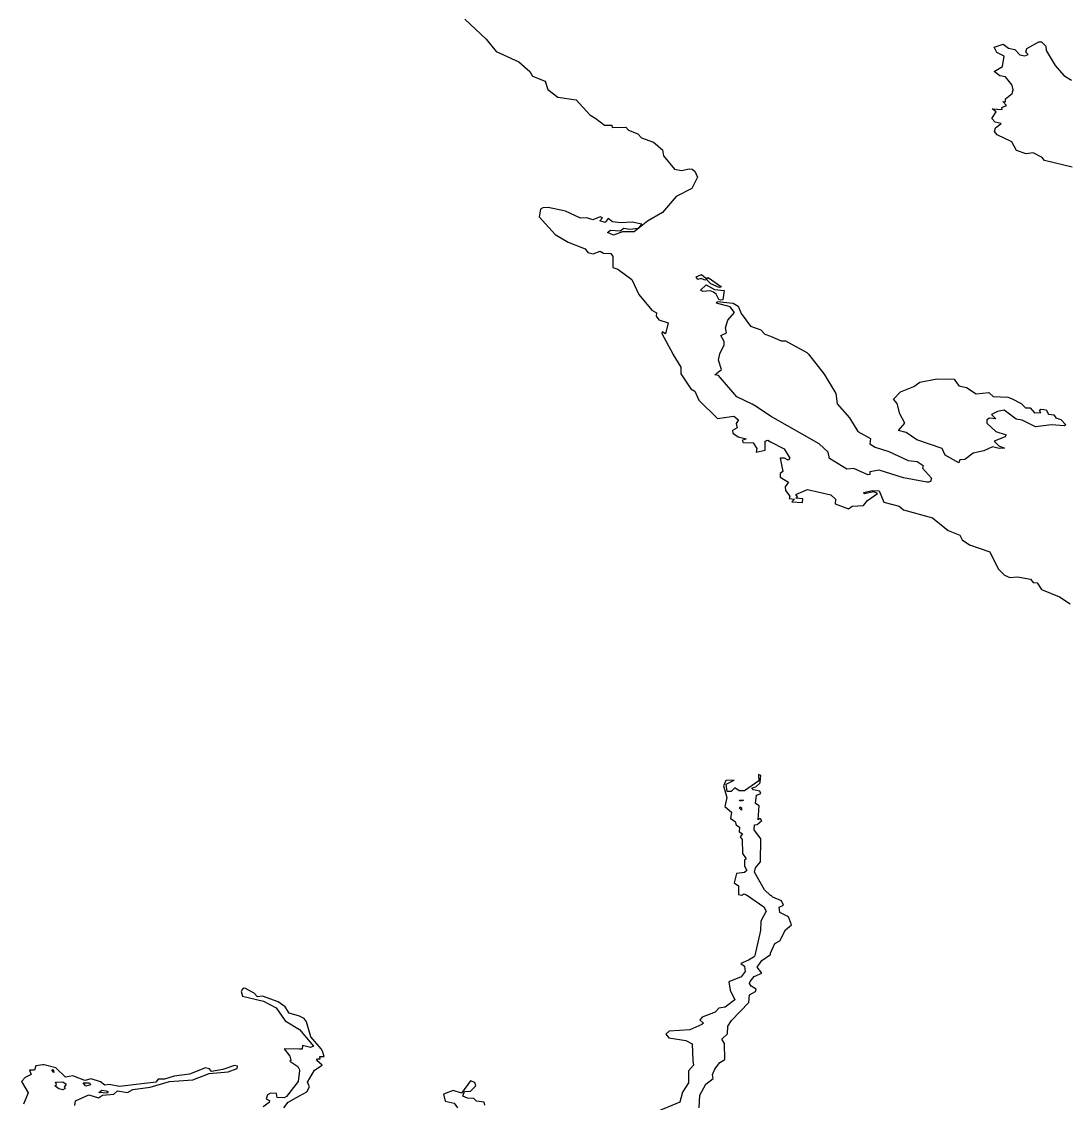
# Model space of a CAD drawing. Header units: inches. Extents: x -128.78 to -121.96, y 47.51 to 52.08.
# Drawn here: x -125.364 to -124.582, y 49.011 to 49.818 of the extents above; entities that cross this region are included whole.
import ezdxf

# ---------------------------------------------------------------- set-up
doc = ezdxf.new("R2010")
doc.units = ezdxf.units.IN
doc.header["$MEASUREMENT"] = 0
doc.layers.add('country_Clip', color=7, linetype='Continuous')

msp = doc.modelspace()

# ---------------------------------------------------------------- linework, layer by layer
at = {"layer": 'country_Clip'}
for points in [[(-125.03277, 49.82014), (-125.01674, 49.80514), (-125.00933, 49.79588), (-124.99241, 49.78818), (-124.98423, 49.78113), (-124.98219, 49.77751), (-124.97274, 49.77376), (-124.97079, 49.76753), (-124.96333, 49.76183), (-124.94966, 49.75997), (-124.93938, 49.7488), (-124.93507, 49.74609), (-124.92846, 49.74103), (-124.92295, 49.74107), (-124.92283, 49.73937), (-124.91265, 49.7394), (-124.91051, 49.73734), (-124.90352, 49.73463), (-124.90077, 49.7316), (-124.89194, 49.72823), (-124.88508, 49.72247), (-124.8845, 49.718), (-124.87621, 49.70813), (-124.87094, 49.7071), (-124.86534, 49.70835), (-124.86301, 49.70813), (-124.8611, 49.70674), (-124.859, 49.70216), (-124.86324, 49.6936), (-124.87498, 49.6877), (-124.88517, 49.6758), (-124.89628, 49.66942), (-124.90631, 49.66135), (-124.91506, 49.66127), (-124.92173, 49.65884), (-124.92629, 49.66087), (-124.9241, 49.66267), (-124.9167, 49.66215), (-124.91398, 49.66411), (-124.90957, 49.66329), (-124.90337, 49.66409), (-124.90068, 49.66709), (-124.90783, 49.66865), (-124.91666, 49.66805), (-124.92257, 49.66895), (-124.9258, 49.67124), (-124.92796, 49.66847), (-124.93194, 49.66967), (-124.92999, 49.67174), (-124.93177, 49.67268), (-124.93708, 49.67041), (-124.94157, 49.67195), (-124.94646, 49.67165), (-124.95768, 49.6767), (-124.97065, 49.67948), (-124.97461, 49.67939), (-124.97633, 49.67831), (-124.97737, 49.67256), (-124.96525, 49.65929), (-124.95558, 49.65358), (-124.94301, 49.64871), (-124.94083, 49.64598), (-124.93686, 49.64504), (-124.93182, 49.64698), (-124.9293, 49.64541), (-124.92388, 49.64518), (-124.92221, 49.64297), (-124.9222, 49.63476), (-124.91842, 49.63361), (-124.90802, 49.62585), (-124.90274, 49.61455), (-124.89326, 49.60285), (-124.88971, 49.60086), (-124.88991, 49.59839), (-124.88783, 49.59573), (-124.88096, 49.59342), (-124.88299, 49.58519), (-124.88548, 49.5868), (-124.8858, 49.58551), (-124.87757, 49.57031), (-124.87737, 49.57008), (-124.87162, 49.56039), (-124.87152, 49.55539), (-124.86398, 49.5442), (-124.86101, 49.54239), (-124.85798, 49.53577), (-124.84412, 49.52196), (-124.83195, 49.52368), (-124.82852, 49.52116), (-124.83017, 49.51824), (-124.82957, 49.51499), (-124.83291, 49.51312), (-124.83271, 49.51104), (-124.82879, 49.50831), (-124.82275, 49.50685), (-124.82583, 49.50574), (-124.82501, 49.50411), (-124.81743, 49.50391), (-124.81478, 49.49957), (-124.81517, 49.49692), (-124.80847, 49.49846), (-124.80855, 49.50516), (-124.80648, 49.50595), (-124.80469, 49.50475), (-124.79444, 49.49953), (-124.79018, 49.49253), (-124.79149, 49.49092), (-124.79424, 49.49254), (-124.79729, 49.49252), (-124.7955, 49.48251), (-124.79736, 49.48092), (-124.7974, 49.47832), (-124.79119, 49.47458), (-124.79362, 49.47109), (-124.79349, 49.46837), (-124.79023, 49.46416), (-124.79071, 49.46238), (-124.78669, 49.46197), (-124.78864, 49.45989), (-124.78064, 49.45932), (-124.7804, 49.46208), (-124.78572, 49.46248), (-124.78436, 49.46371), (-124.78556, 49.46545), (-124.77688, 49.46914), (-124.75953, 49.46499), (-124.75602, 49.46174), (-124.75641, 49.45847), (-124.74632, 49.45464), (-124.74352, 49.45674), (-124.73509, 49.45717), (-124.73219, 49.46097), (-124.72485, 49.46608), (-124.72735, 49.46734), (-124.73471, 49.46578), (-124.7349, 49.46688), (-124.72883, 49.46839), (-124.72347, 49.46817), (-124.71996, 49.45959), (-124.70846, 49.45675), (-124.70539, 49.45388), (-124.68373, 49.44787), (-124.67192, 49.43835), (-124.66325, 49.43492), (-124.66157, 49.43148), (-124.65613, 49.42773), (-124.64079, 49.42243), (-124.63469, 49.40978), (-124.6299, 49.40517), (-124.62603, 49.40345), (-124.62018, 49.40388), (-124.61062, 49.40222), (-124.60856, 49.39959), (-124.60548, 49.39935), (-124.6022, 49.39453), (-124.58884, 49.38892), (-124.58089, 49.38361)], [(-124.57942, 49.7097), (-124.60016, 49.71454), (-124.60175, 49.71696), (-124.60851, 49.72039), (-124.61372, 49.71957), (-124.62108, 49.72211), (-124.62443, 49.72862), (-124.6353, 49.73383), (-124.63749, 49.73636), (-124.63665, 49.73897), (-124.63242, 49.74219), (-124.63687, 49.74319), (-124.63927, 49.74609), (-124.63619, 49.75083), (-124.63907, 49.75314), (-124.63158, 49.75274), (-124.63182, 49.75421), (-124.62852, 49.75556), (-124.63126, 49.75857), (-124.62925, 49.75845), (-124.62911, 49.76061), (-124.62434, 49.76474), (-124.62342, 49.7673), (-124.62419, 49.7709), (-124.62907, 49.77716), (-124.63335, 49.77779), (-124.63777, 49.78112), (-124.63136, 49.78468), (-124.63019, 49.79256), (-124.63577, 49.79519), (-124.63766, 49.79911), (-124.63085, 49.80137), (-124.62685, 49.79856), (-124.62215, 49.7975), (-124.61844, 49.7935), (-124.61479, 49.79283), (-124.61231, 49.79364), (-124.61403, 49.7956), (-124.61331, 49.79832), (-124.60423, 49.80328), (-124.60236, 49.80319), (-124.59901, 49.79993), (-124.59882, 49.79678)], [(-124.59882, 49.79678), (-124.59212, 49.78561), (-124.58557, 49.77796), (-124.57996, 49.77456)], [(-124.85239, 49.62591), (-124.85357, 49.62542), (-124.85646, 49.62664), (-124.85891, 49.62583), (-124.86001, 49.6279), (-124.85611, 49.62946), (-124.85315, 49.62706), (-124.85239, 49.62591)], [(-124.83912, 49.61758), (-124.84007, 49.61064), (-124.84192, 49.61044), (-124.84326, 49.61091), (-124.84505, 49.61485), (-124.84715, 49.61632), (-124.84961, 49.61741), (-124.85516, 49.61696), (-124.85685, 49.61776), (-124.85268, 49.62174), (-124.84854, 49.61962), (-124.84642, 49.61845), (-124.83912, 49.61758)], [(-124.85239, 49.62591), (-124.85116, 49.62735), (-124.84182, 49.62087), (-124.8414, 49.62004), (-124.84285, 49.61991), (-124.84912, 49.62254), (-124.85239, 49.62591)], [(-124.75491, 49.53307), (-124.74574, 49.52246), (-124.73935, 49.51234), (-124.72995, 49.50713), (-124.73038, 49.50314), (-124.72635, 49.50058), (-124.71619, 49.49743), (-124.70186, 49.49077), (-124.69523, 49.48999), (-124.69052, 49.48708), (-124.69111, 49.48489), (-124.68432, 49.47763), (-124.68518, 49.47501), (-124.68674, 49.47447), (-124.68799, 49.47458), (-124.70536, 49.47781), (-124.72343, 49.48349), (-124.73047, 49.48223), (-124.73052, 49.48021), (-124.73193, 49.48002), (-124.74245, 49.48465), (-124.74765, 49.48412), (-124.76061, 49.49209), (-124.7616, 49.49701), (-124.76825, 49.50314), (-124.80469, 49.52372), (-124.80469, 49.52371), (-124.81519, 49.53094), (-124.81818, 49.53265), (-124.82976, 49.53813), (-124.84343, 49.55405), (-124.84615, 49.55469), (-124.84123, 49.55871), (-124.84352, 49.56569), (-124.84242, 49.57031), (-124.8392, 49.57696), (-124.83921, 49.5796), (-124.84165, 49.58401), (-124.83748, 49.58604), (-124.83821, 49.58969), (-124.83647, 49.59537), (-124.83149, 49.60128), (-124.83459, 49.60547), (-124.84482, 49.60818), (-124.84451, 49.60946), (-124.83248, 49.60823), (-124.82866, 49.60602), (-124.82659, 49.60031), (-124.81947, 49.59097), (-124.81187, 49.58815), (-124.80892, 49.58501), (-124.80469, 49.58342), (-124.79659, 49.58011), (-124.79333, 49.58009), (-124.77747, 49.57141), (-124.77639, 49.57031), (-124.77626, 49.57014), (-124.76458, 49.5552), (-124.75592, 49.54084), (-124.75491, 49.53307)], [(-124.65832, 49.54519), (-124.65108, 49.54051), (-124.64163, 49.54155), (-124.63852, 49.53858), (-124.62736, 49.53787), (-124.62466, 49.53696), (-124.61759, 49.53316), (-124.61433, 49.53003), (-124.6107, 49.52998), (-124.60766, 49.52628), (-124.60271, 49.52664), (-124.60381, 49.52751), (-124.60283, 49.52898), (-124.59896, 49.52855), (-124.59715, 49.52538), (-124.59303, 49.52492), (-124.59153, 49.52247), (-124.58781, 49.52119), (-124.58412, 49.51736), (-124.58529, 49.51658), (-124.59484, 49.51721), (-124.60682, 49.51579), (-124.61673, 49.52081), (-124.62132, 49.52152), (-124.63013, 49.52823), (-124.63508, 49.52739), (-124.63957, 49.52504), (-124.6365, 49.52176), (-124.64111, 49.52238), (-124.64305, 49.52107), (-124.64307, 49.51855), (-124.63634, 49.51232), (-124.62864, 49.50977), (-124.62938, 49.50826), (-124.63768, 49.5051), (-124.63426, 49.5017), (-124.62996, 49.49985), (-124.63388, 49.49955), (-124.63897, 49.50094), (-124.6454, 49.49783), (-124.65337, 49.49607), (-124.6595, 49.49146), (-124.66332, 49.49114), (-124.6641, 49.48909), (-124.67432, 49.49462), (-124.67636, 49.4997), (-124.69526, 49.50618), (-124.70338, 49.5117), (-124.70916, 49.51307), (-124.70443, 49.51869), (-124.70813, 49.52551), (-124.70999, 49.53334), (-124.7127, 49.53639), (-124.70762, 49.54208), (-124.69758, 49.54594), (-124.69315, 49.5492), (-124.68051, 49.55165), (-124.66754, 49.55131), (-124.66392, 49.54642), (-124.65832, 49.54519)], [(-124.85774, 49.00767), (-124.85721, 49.01709), (-124.85289, 49.02535), (-124.84738, 49.02942), (-124.84784, 49.03243), (-124.84602, 49.03642), (-124.84492, 49.03817), (-124.84236, 49.0414), (-124.83989, 49.04297), (-124.83855, 49.04358), (-124.83885, 49.05547), (-124.84079, 49.05883), (-124.8367, 49.06289), (-124.83648, 49.06854), (-124.8336, 49.07269), (-124.82065, 49.08613), (-124.82036, 49.09198), (-124.81567, 49.09429), (-124.8152, 49.09602), (-124.81898, 49.09835), (-124.82026, 49.10034), (-124.81983, 49.10174), (-124.81682, 49.10549), (-124.81115, 49.10796), (-124.81455, 49.11256), (-124.81117, 49.1175), (-124.80469, 49.12193), (-124.80469, 49.12305), (-124.80129, 49.13031), (-124.79762, 49.13214), (-124.79339, 49.14041), (-124.789, 49.14417), (-124.79106, 49.15003), (-124.79773, 49.15331), (-124.79821, 49.15743), (-124.79496, 49.15873), (-124.79648, 49.16194), (-124.80278, 49.16474), (-124.80407, 49.16607), (-124.80469, 49.16602), (-124.80915, 49.17033), (-124.81649, 49.18345), (-124.81586, 49.18678), (-124.81197, 49.19127), (-124.8119, 49.20822), (-124.81673, 49.21499), (-124.8166, 49.21875), (-124.81466, 49.21892), (-124.81098, 49.22201), (-124.8123, 49.22356), (-124.81387, 49.22253), (-124.81308, 49.233), (-124.81571, 49.23471), (-124.81493, 49.24089), (-124.81177, 49.24227), (-124.81256, 49.24398), (-124.81733, 49.24492), (-124.81851, 49.24633), (-124.81564, 49.24704), (-124.81265, 49.24999), (-124.81229, 49.2507), (-124.8119, 49.25573), (-124.81345, 49.25642), (-124.81333, 49.25151), (-124.82409, 49.24417), (-124.82797, 49.24414), (-124.83114, 49.24632), (-124.83397, 49.24363), (-124.83691, 49.24363), (-124.83778, 49.24907), (-124.83173, 49.25218), (-124.83789, 49.25194), (-124.83962, 49.24784), (-124.8372, 49.2392), (-124.8386, 49.23252), (-124.83379, 49.22835), (-124.83444, 49.22342), (-124.83088, 49.22119), (-124.83023, 49.21875), (-124.82776, 49.21695), (-124.82806, 49.21353), (-124.82558, 49.21197), (-124.82719, 49.20981), (-124.82566, 49.20779), (-124.8255, 49.19745), (-124.82269, 49.19336), (-124.82404, 49.19231), (-124.82407, 49.18792), (-124.82236, 49.18462), (-124.82409, 49.18331), (-124.83007, 49.18257), (-124.8317, 49.17557), (-124.8285, 49.17317), (-124.8284, 49.16683), (-124.82597, 49.16632), (-124.82439, 49.16737), (-124.8225, 49.16659), (-124.80965, 49.15752), (-124.80787, 49.15424), (-124.81188, 49.14677), (-124.81201, 49.14004), (-124.81618, 49.12135), (-124.81668, 49.12031), (-124.82089, 49.11767), (-124.8268, 49.11539), (-124.82407, 49.11331), (-124.82351, 49.10925), (-124.82648, 49.10528), (-124.8357, 49.10172), (-124.83478, 49.09531), (-124.83123, 49.08818), (-124.83852, 49.08262), (-124.84325, 49.08184), (-124.84581, 49.07905), (-124.85568, 49.07522), (-124.85728, 49.07323), (-124.85455, 49.07069), (-124.85588, 49.06974), (-124.86477, 49.06586), (-124.88025, 49.06482), (-124.8827, 49.06244), (-124.88039, 49.05977), (-124.86784, 49.0577), (-124.863, 49.05539), (-124.86258, 49.04297), (-124.86217, 49.03951), (-124.86571, 49.03529), (-124.8658, 49.02614), (-124.87034, 49.01917), (-124.8722, 49.01189), (-124.89138, 49.00395)], [(-124.82595, 49.2367), (-124.8275, 49.23662), (-124.82782, 49.23722), (-124.8248, 49.23717), (-124.82595, 49.2367)], [(-124.82611, 49.23045), (-124.82634, 49.22967), (-124.82764, 49.23132), (-124.82719, 49.2321), (-124.82619, 49.23144), (-124.82611, 49.23045)], [(-125.1677, 49.00767), (-125.16447, 49.01168), (-125.15625, 49.01646), (-125.1506, 49.0194), (-125.14874, 49.02327), (-125.15024, 49.02682), (-125.14493, 49.03564), (-125.13932, 49.03947), (-125.1431, 49.04297), (-125.14348, 49.04297), (-125.14279, 49.04403), (-125.14062, 49.04405), (-125.14104, 49.04599), (-125.13779, 49.04584), (-125.13888, 49.04976), (-125.13986, 49.05167), (-125.14756, 49.06055), (-125.15093, 49.07178), (-125.15269, 49.07417), (-125.15625, 49.0759), (-125.16372, 49.07822), (-125.16694, 49.08301), (-125.17216, 49.08673), (-125.18384, 49.09083), (-125.18749, 49.09036), (-125.18996, 49.09304), (-125.19634, 49.09664), (-125.19753, 49.09685), (-125.19877, 49.09617), (-125.19962, 49.0944), (-125.19876, 49.09086), (-125.18305, 49.0871), (-125.17356, 49.08228), (-125.16686, 49.07245), (-125.15625, 49.06613), (-125.14562, 49.05351), (-125.14782, 49.0525), (-125.15388, 49.05408), (-125.15418, 49.05131), (-125.15625, 49.05135), (-125.16751, 49.05158), (-125.16342, 49.04615), (-125.16267, 49.04323), (-125.16263, 49.04297), (-125.16329, 49.0423), (-125.15739, 49.03852), (-125.15625, 49.03599), (-125.15625, 49.03543), (-125.15718, 49.02732), (-125.16587, 49.01592), (-125.16748, 49.01507), (-125.17285, 49.01535), (-125.17341, 49.01819), (-125.17765, 49.01858), (-125.18011, 49.01716), (-125.181, 49.01428), (-125.17852, 49.01306), (-125.17876, 49.01154), (-125.18334, 49.00821)], [(-125.3239, 49.0093), (-125.32329, 49.01283), (-125.31342, 49.01716), (-125.30605, 49.01507), (-125.30323, 49.01693), (-125.29468, 49.01776), (-125.29186, 49.02017), (-125.28439, 49.01901), (-125.28055, 49.02134), (-125.26761, 49.02295), (-125.25327, 49.02728), (-125.23576, 49.02849), (-125.22343, 49.03329), (-125.20939, 49.03445), (-125.20275, 49.03694), (-125.20252, 49.03863), (-125.20468, 49.03928), (-125.21327, 49.03615), (-125.22173, 49.03462), (-125.2234, 49.03672), (-125.22634, 49.03732), (-125.23828, 49.03267), (-125.2497, 49.03119), (-125.257, 49.02905), (-125.26164, 49.02907), (-125.26325, 49.02681), (-125.29058, 49.0235), (-125.29825, 49.02506), (-125.3014, 49.02454), (-125.30469, 49.02705), (-125.31164, 49.02915), (-125.31625, 49.02795), (-125.32528, 49.03151), (-125.33087, 49.03054), (-125.338, 49.03735), (-125.34665, 49.03956), (-125.34761, 49.03966), (-125.35285, 49.03891), (-125.35399, 49.03577), (-125.35754, 49.03562), (-125.35644, 49.03233), (-125.36085, 49.03031), (-125.36352, 49.02714), (-125.35865, 49.01878), (-125.36201, 49.01018)], [(-125.33993, 49.03612), (-125.33939, 49.03402), (-125.34108, 49.03573), (-125.33993, 49.03612)], [(-125.33101, 49.02205), (-125.33277, 49.02096), (-125.33577, 49.0218), (-125.33873, 49.02407), (-125.33753, 49.02496), (-125.33836, 49.02675), (-125.33276, 49.02689), (-125.33021, 49.02524), (-125.33175, 49.02287), (-125.33101, 49.02205)], [(-125.3121, 49.02461), (-125.31549, 49.02384), (-125.31751, 49.02613), (-125.3129, 49.02622), (-125.3121, 49.02461)], [(-125.01777, 49.00949), (-125.0182, 49.01172), (-125.02397, 49.01256), (-125.02605, 49.01451), (-125.03065, 49.0147), (-125.03411, 49.01636), (-125.03295, 49.01972), (-125.02861, 49.01997), (-125.02458, 49.02391), (-125.02536, 49.02639), (-125.02844, 49.02768), (-125.03511, 49.01852), (-125.04151, 49.02052), (-125.04853, 49.01767), (-125.04744, 49.01262), (-125.0408, 49.01108), (-125.03828, 49.00767)], [(-125.299, 49.01941), (-125.29937, 49.01839), (-125.30579, 49.01908), (-125.3037, 49.02069), (-125.30049, 49.02018), (-125.299, 49.01941)]]:
    msp.add_lwpolyline(points, dxfattribs=at)

doc.saveas('drawing.dxf')
